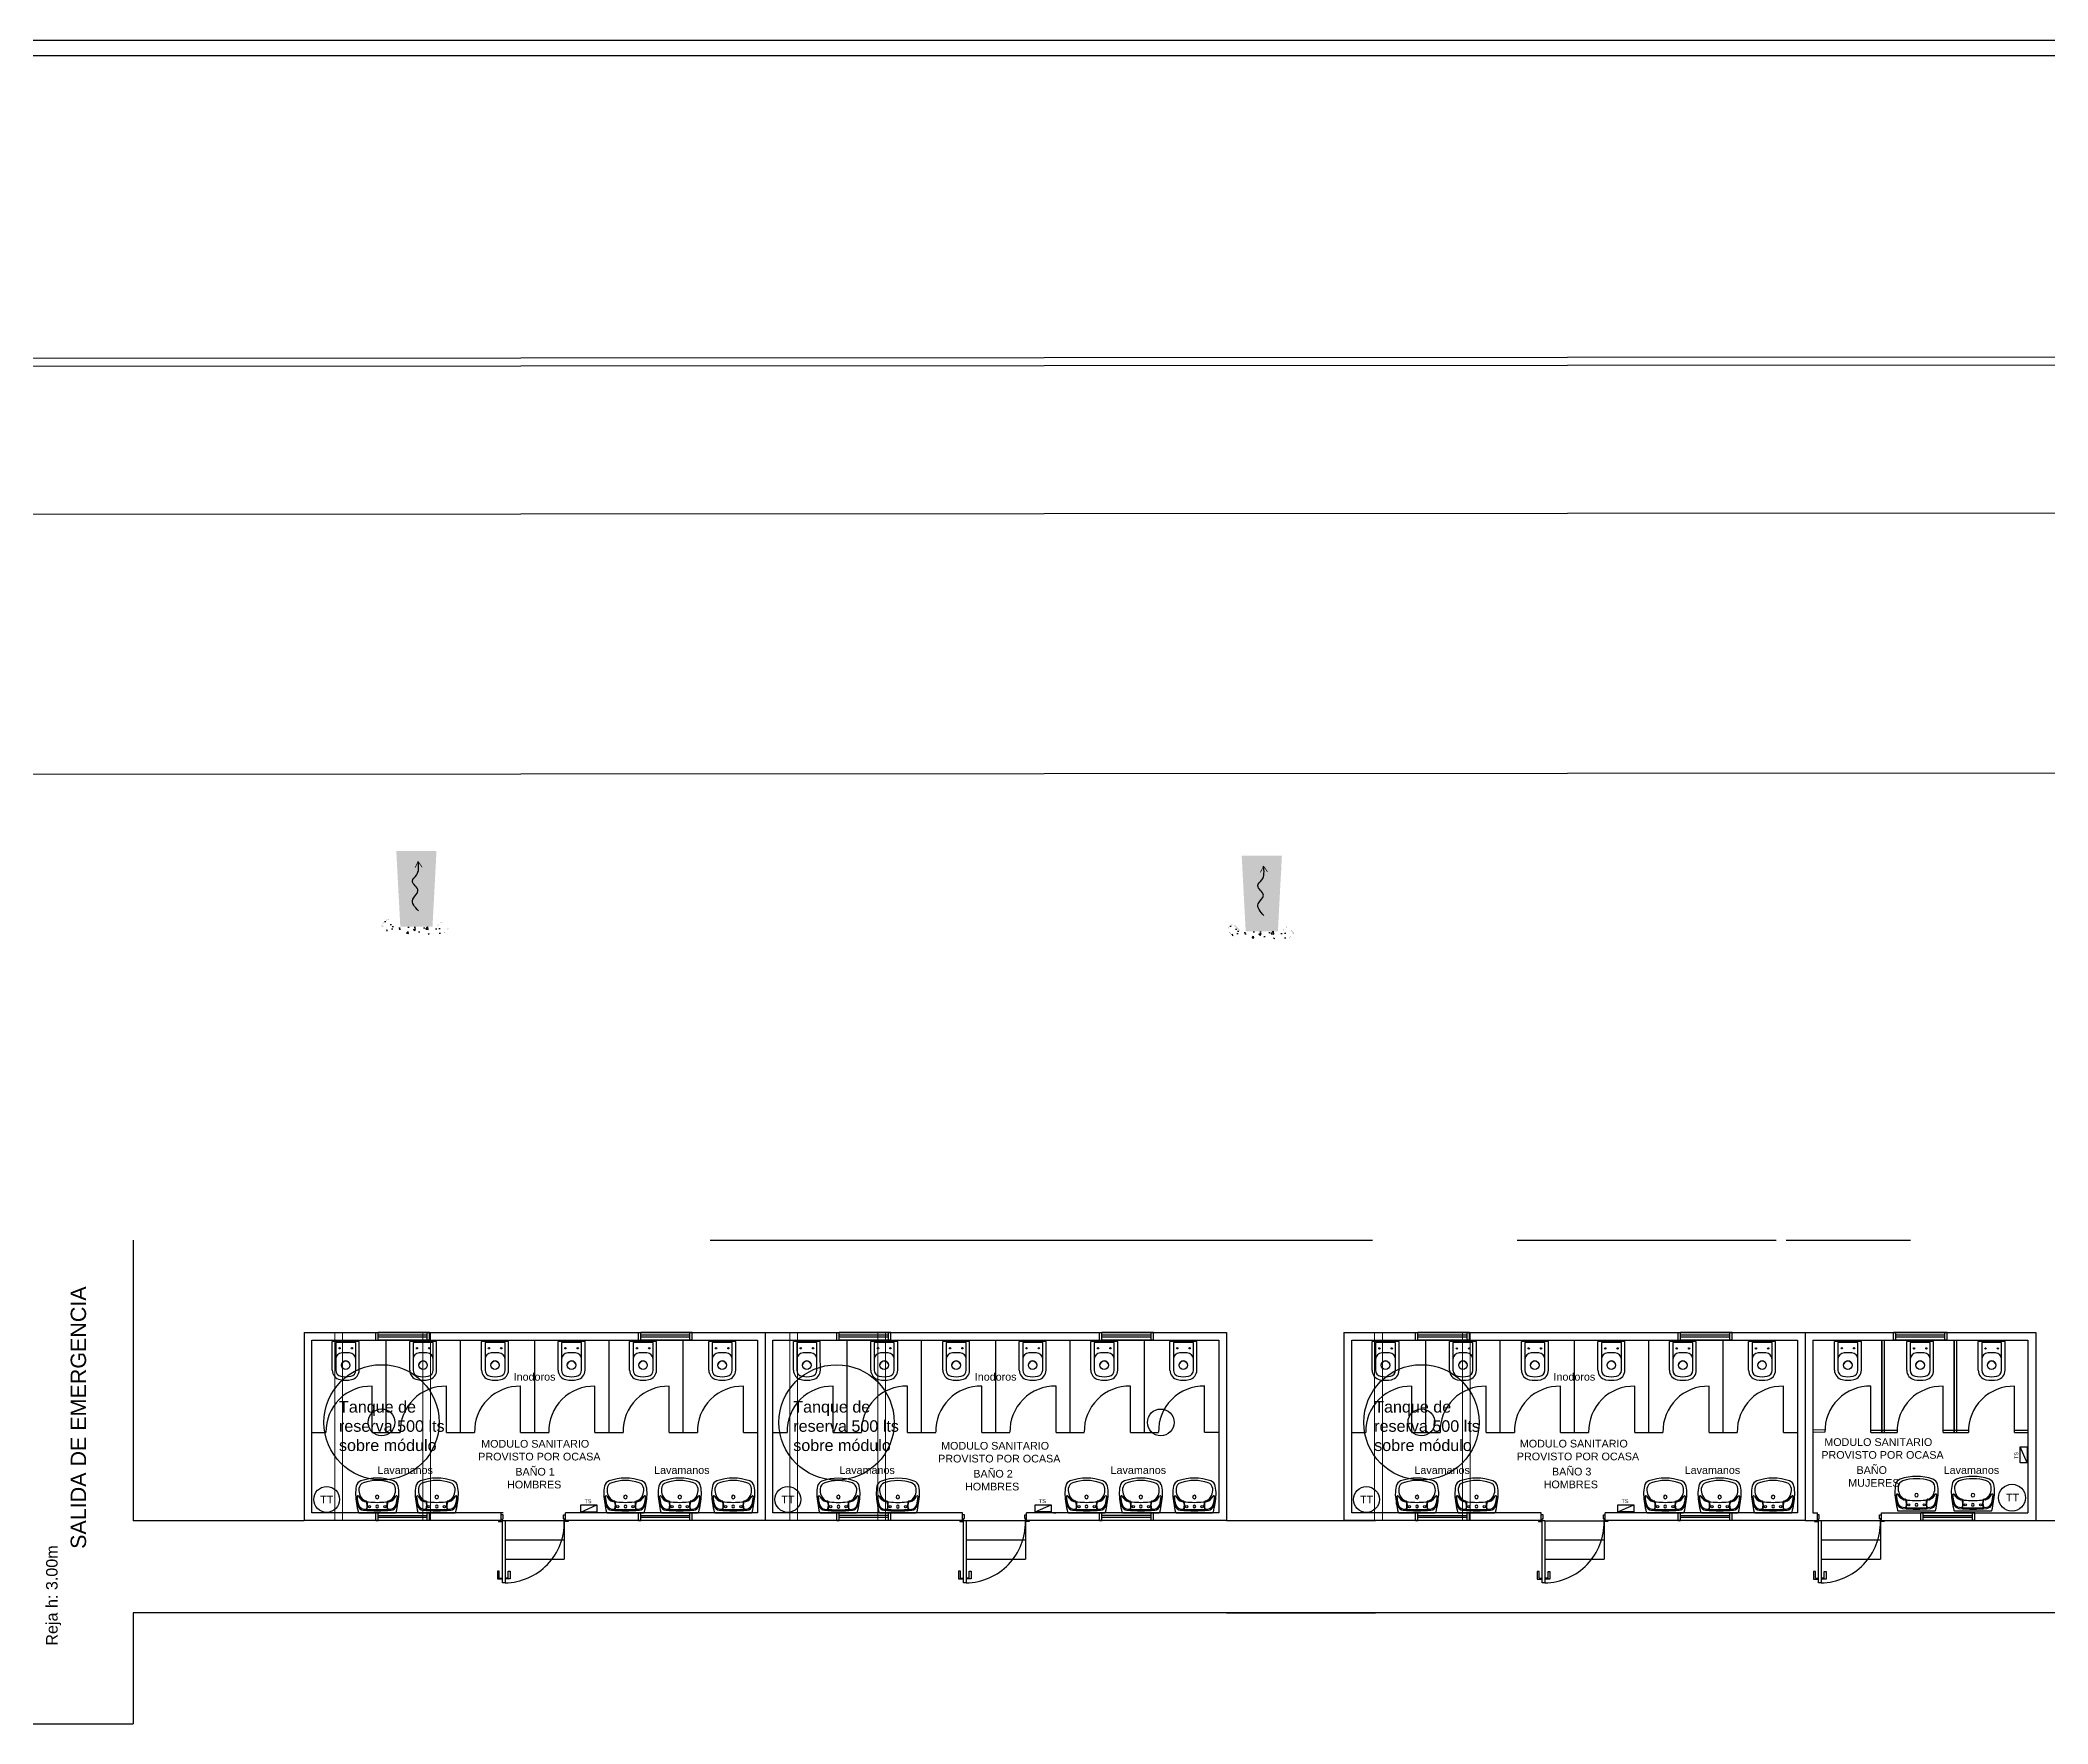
# Model space of a CAD drawing. Header units: millimetres. Extents: x 64 to 660, y 33 to 427.
# Drawn here: x 441.63 to 467.76, y 405.51 to 427.41 of the extents above; entities that cross this region are included whole.
import ezdxf

# ---------------------------------------------------------------- set-up
doc = ezdxf.new("R2010")
doc.units = ezdxf.units.MM
doc.layers.add('Contorno', color=7, linetype='Continuous')
doc.layers.add('Equipamientos OCASA', color=10, linetype='Continuous')
doc.layers.add('IE_Unifilar', color=7, linetype='Continuous', lineweight=20)
doc.styles.add('ARIAL', font='arial.ttf')

# ---------------------------------------------------------------- blocks, each defined once
blk = doc.blocks.new('A$C2e89fcee')
blk.add_lwpolyline([(1.497, 0.018, 0.00945, 0.00945, 0), (1.577, -0.023, 0.00945, 0.00945, 0), (1.503, -0.074, 0, 0, 0)], format="xyseb")
blk.add_open_spline([(0.935, -0.025), (0.986, 0.021), (1.078, 0.103), (1.201, -0.083), (1.311, 0.099), (1.419, -0.04), (1.514, -0.03), (1.577, -0.023)], degree=3, knots=[0, 0, 0, 0, 0.1680547, 0.3001606, 0.4437484, 0.5343579, 0.7147845, 0.7147845, 0.7147845, 0.7147845])
blk = doc.blocks.new('SS')
at = {"layer": 'Equipamientos OCASA', "color": 252}
for p, q in [((7150.178263, 1860.824726), (7150.178254, 1861.006726)), ((7150.178272, 1860.634736), (7150.178263, 1860.824726)), ((7150.525254, 1861.009742), (7150.181254, 1861.009726)), ((7150.223255, 1860.992728), (7150.223272, 1860.634738)), ((7150.481255, 1860.99474), (7150.225255, 1860.994728)), ((7150.403261, 1860.859736), (7150.303261, 1860.859732)), ((7150.483272, 1860.63475), (7150.483255, 1860.99274)), ((7150.528263, 1860.824742), (7150.528254, 1861.006742)), ((7150.528272, 1860.634752), (7150.528263, 1860.824742))]:
    blk.add_line(p, q, dxfattribs=at)
for centre, radius in [((7150.273258, 1860.91973), 0.0085), ((7150.433258, 1860.919738), 0.0085), ((7150.352231, 1860.700677), 0.055)]:
    blk.add_circle(centre, radius, dxfattribs=at)
for centre, radius, start, end in [((7150.181254, 1861.006726), 0.003, 90.002656, 180.002656), ((7150.225255, 1860.992728), 0.002, 90.002656, 180.002656), ((7150.303265, 1860.779732), 0.08, 90.002656, 180.002656), ((7150.403265, 1860.779736), 0.08, 0.002656, 90.002656), ((7150.481255, 1860.99274), 0.002, 0.002656, 90.002656), ((7150.525254, 1861.006742), 0.003, 0.002656, 90.002656), ((7150.303272, 1860.634742), 0.125, 180.002656, 258.558503), ((7150.303272, 1860.634742), 0.08, 180.002656, 258.558503), ((7150.35326, 1860.881734), 0.377, 258.558503, 281.446809), ((7150.35326, 1860.881734), 0.332, 258.558503, 281.446809), ((7150.373669, 1860.699726), 0.075003, 172.396875, 172.746659), ((7150.355908, 1860.698031), 0.057763, 92.621916, 168.396716), ((7150.350629, 1860.698031), 0.057763, 11.608596, 87.383396), ((7150.332868, 1860.699724), 0.075003, 7.258653, 7.608437), ((7150.403272, 1860.634746), 0.08, 281.446809, 0.002656), ((7150.403272, 1860.634746), 0.125, 281.446809, 0.002656)]:
    blk.add_arc(centre, radius, start, end, dxfattribs=at)
blk = doc.blocks.new('ddwq')
at = {"layer": 'Equipamientos OCASA', "color": 252}
blk.add_line((8196.797676, 1858.808873), (8197.272851, 1858.808873), dxfattribs=at)
blk.add_lwpolyline([(8196.821736, 1859.222202, 0.264015), (8196.763524, 1859.155075, 0.049575), (8196.752763, 1859.046811, 0.038872), (8196.787938, 1858.8166, 0.348533), (8196.797676, 1858.808873), (8197.272851, 1858.808873, 0.348533), (8197.282589, 1858.8166, 0.038872), (8197.317763, 1859.046811, 0.049575), (8197.307003, 1859.155075, 0.264015), (8197.248791, 1859.222202, 0.171738), (8196.821736, 1859.222202)], format="xyb", dxfattribs=at)
for centre in [(8196.935263, 1858.888873), (8197.135263, 1858.888873)]:
    blk.add_circle(centre, 0.014798, dxfattribs=at)
for centre, radius, start, end in [((8196.851763, 1859.137359), 0.09, 109.489637, 168.647525), ((8197.035263, 1858.618873), 0.64, 70.510363, 109.489637), ((8197.035263, 1858.678873), 0.55, 71.166079, 108.833921), ((8197.218763, 1859.137359), 0.09, 11.352475, 70.510363), ((8197.302763, 1859.046811), 0.55, 168.647524, 180), ((8198.248668, 1859.157583), 1.5, 184.235026, 193.139446), ((8197.212475, 1859.038617), 0.45, 182.549214, 198.337609), ((8196.782874, 1859.020091), 0.01, 32.584556, 182.46928), ((8197.212475, 1859.038617), 0.44, 182.46928, 196.443162), ((8196.916183, 1859.108569), 0.15, 213.638262, 259.246789), ((8196.91736, 1859.086526), 0.14, 206.063884, 250.998289), ((8196.977263, 1859.10615), 0.180861, 174.88905, 203.439443), ((8196.886763, 1859.114244), 0.09, 108.833919, 174.889051), ((8196.939774, 1859.089896), 0.14, 203.439443, 245.333981), ((8196.874766, 1858.962836), 0.009181, 250.998289, 322.205255), ((8196.890806, 1858.950396), 0.011118, 20.44958, 142.205255), ((8196.898109, 1858.953246), 0.002721, 111.238821, 200.496105), ((8196.760676, 1858.901873), 0.144, 343.830698, 20.496098), ((8196.939774, 1859.089896), 0.14, 253.795654, 262.782053), ((8196.760676, 1858.901873), 0.15, 344.34323, 20.449584), ((8197.035263, 1859.843873), 0.9, 262.782053, 277.217947), ((8197.035263, 1859.013873), 0.023, 90, 270), ((8197.035263, 1859.013873), 0.023, 270, 90), ((8197.130753, 1859.089896), 0.14, 277.217947, 286.204346), ((8197.309851, 1858.901873), 0.15, 159.550416, 195.65677), ((8197.309851, 1858.901873), 0.144, 159.503902, 196.169302), ((8197.179721, 1858.950396), 0.011118, 37.794745, 159.55042), ((8197.172418, 1858.953246), 0.002721, 339.503895, 68.761179), ((8197.154344, 1859.108569), 0.15, 280.753211, 326.361738), ((8197.195761, 1858.962836), 0.009181, 217.794745, 289.001711), ((8197.130753, 1859.089896), 0.14, 294.666019, 336.560557), ((8197.153167, 1859.086526), 0.14, 289.001711, 333.936116), ((8197.183763, 1859.114244), 0.09, 5.110949, 71.166081), ((8197.093263, 1859.10615), 0.180861, 336.560557, 5.11095), ((8197.287653, 1859.020091), 0.01, 357.53072, 147.415444), ((8196.858052, 1859.038617), 0.44, 343.556838, 357.53072), ((8195.821859, 1859.157583), 1.5, 346.860554, 355.764974), ((8196.858052, 1859.038617), 0.45, 341.662391, 357.450786), ((8196.767763, 1859.046811), 0.55, 0, 11.352476), ((8196.861263, 1858.92221), 0.08, 198.33761, 264.513893), ((8196.797676, 1858.818873), 0.01, 193.139446, 270), ((8196.867198, 1858.936714), 0.08, 196.443162, 264.657397), ((8197.035263, 1860.733873), 1.9, 264.513893, 275.486107), ((8197.035263, 1860.733873), 1.885, 264.657397, 275.342603), ((8196.889376, 1858.864557), 0.01, 265.53749, 343.830698), ((8196.895482, 1858.864091), 0.01, 265.72462, 344.34323), ((8197.035263, 1858.888873), 0.0175, 90, 270), ((8197.035263, 1858.888873), 0.0175, 270, 90), ((8197.175045, 1858.864091), 0.01, 195.65677, 274.27538), ((8197.181151, 1858.864557), 0.01, 196.169302, 274.46251), ((8197.203329, 1858.936714), 0.08, 275.342603, 343.556838), ((8197.209263, 1858.92221), 0.08, 275.486107, 341.66239), ((8197.272851, 1858.818873), 0.01, 270, 346.860554)]:
    blk.add_arc(centre, radius, start, end, dxfattribs=at)

msp = doc.modelspace()

# ---------------------------------------------------------------- hatches: boundary and pattern name
h = msp.add_hatch(color=253)
h.dxf.hatch_style = 1
h.paths.add_polyline_path([(446.266, 416.863), (446.318, 415.88), (446.737, 415.88), (446.789, 416.863)])
h = msp.add_hatch(color=253)
h.dxf.hatch_style = 1
h.paths.add_polyline_path([(457.266, 416.803), (457.318, 415.82), (457.737, 415.82), (457.789, 416.803)])
h = msp.add_hatch()
h.set_pattern_fill('AR-CONC', color=253, scale=0.0015, angle=90)
h.set_pattern_definition([(50, (446.44387, 414.09794), (0.273277, -0.023909), [0.028575, -0.314325]), (355, (446.44387, 414.09794), (-0.052865, 0.286585), [0.02286, -0.25146]), (100.451, (446.46665, 414.09594), (0.220412, 0.262677), [0.024285, -0.267135]), (46.184, (446.44387, 414.17414), (0.40662, -0.063063), [0.04286, -0.47149]), (96.636, (446.47776, 414.16888), (0.35611, 0.37114), [0.03643, -0.4007]), (351.184, (446.44387, 414.17414), (0.35611, 0.37114), [0.03429, -0.37719]), (21, (446.48197, 414.15509), (0.227422, -0.153398), [0.028575, -0.314325]), (326, (446.48197, 414.15509), (0.092703, 0.27628), [0.02286, -0.25146]), (71.451, (446.50092, 414.1423), (0.320125, 0.122884), [0.024285, -0.267135]), (37.5, (446.44387, 414.097935), (0.004633, 0.1268326), [0, -0.248412, 0, -0.25527, 0, -0.2524125]), (7.5, (446.44387, 414.09794), (0.1002295, 0.150271), [0, -0.145542, 0, -0.242697, 0, -0.0962025]), (327.5, (446.35891, 414.09794), (0.203386, -0.008593), [0, -0.09525, 0, -0.29718, 0, -0.394335]), (317.5, (446.32081, 414.09794), (0.222194, 0.03814), [0, -0.123825, 0, -0.197358, 0, -0.280035])])
h.paths.add_polyline_path([(446.872, 415.78), (446.942, 415.857), (446.857, 415.94), (446.79, 415.88), (446.25, 415.88), (446.154, 415.978), (446.07, 415.902), (446.189, 415.78)])
h = msp.add_hatch()
h.set_pattern_fill('AR-CONC', color=253, scale=0.0015, angle=90)
h.set_pattern_definition([(50, (457.44387, 414.03794), (0.273277, -0.023909), [0.028575, -0.314325]), (355, (457.44387, 414.03794), (-0.052865, 0.286585), [0.02286, -0.25146]), (100.451, (457.46665, 414.03594), (0.220412, 0.262677), [0.024285, -0.267135]), (46.184, (457.44387, 414.11414), (0.40662, -0.063063), [0.04286, -0.47149]), (96.636, (457.47776, 414.10888), (0.35611, 0.37114), [0.03643, -0.4007]), (351.184, (457.44387, 414.11414), (0.35611, 0.37114), [0.03429, -0.37719]), (21, (457.48197, 414.09509), (0.227422, -0.153398), [0.028575, -0.314325]), (326, (457.48197, 414.09509), (0.092703, 0.27628), [0.02286, -0.25146]), (71.451, (457.50092, 414.0823), (0.320125, 0.122884), [0.024285, -0.267135]), (37.5, (457.44387, 414.037935), (0.004633, 0.1268326), [0, -0.248412, 0, -0.25527, 0, -0.2524125]), (7.5, (457.44387, 414.03794), (0.1002295, 0.150271), [0, -0.145542, 0, -0.242697, 0, -0.0962025]), (327.5, (457.35891, 414.03794), (0.203386, -0.008593), [0, -0.09525, 0, -0.29718, 0, -0.394335]), (317.5, (457.32081, 414.03794), (0.222194, 0.03814), [0, -0.123825, 0, -0.197358, 0, -0.280035])])
h.paths.add_polyline_path([(457.872, 415.72), (457.942, 415.797), (457.857, 415.88), (457.79, 415.82), (457.25, 415.82), (457.154, 415.918), (457.07, 415.842), (457.189, 415.72)])

# ---------------------------------------------------------------- linework, layer by layer
at = {"linetype": 'Continuous'}
for p, q in [((450.349, 411.801), (458.969, 411.801)), ((460.849, 411.801), (464.219, 411.801)), ((464.349, 411.801), (465.969, 411.801))]:
    msp.add_line(p, q, dxfattribs=at)
for points, const_width in [([(446.266, 416.863), (446.318, 415.88), (446.737, 415.88), (446.789, 416.863)], 0.00001), ([(457.266, 416.803), (457.318, 415.82), (457.737, 415.82), (457.789, 416.803)], 0.00001), ([(446.872, 415.78), (446.942, 415.857), (446.857, 415.94), (446.79, 415.88), (446.25, 415.88), (446.154, 415.978), (446.07, 415.902), (446.189, 415.78)], 0.001), ([(457.872, 415.72), (457.942, 415.797), (457.857, 415.88), (457.79, 415.82), (457.25, 415.82), (457.154, 415.918), (457.07, 415.842), (457.189, 415.72)], 0.001)]:
    msp.add_lwpolyline(points, close=True, dxfattribs=dict(const_width=const_width))
at = {"layer": 'Contorno', "color": 252, "linetype": 'ByBlock'}
for p, q in [((70.173, 427.413, 0), (575.342, 427.413, 0)), ((70.189, 427.213, 0), (575.342, 427.213, 0)), ((522.185, 423.324), (398.645, 423.244)), ((398.645, 423.144), (522.186, 423.224)), ((521.184, 421.293), (397.647, 421.213)), ((521.185, 417.913), (397.65, 417.832))]:
    msp.add_line(p, q, dxfattribs=at)
at = {"layer": 'Equipamientos OCASA', "color": 252}
for p, q in [((442.843, 411.801, 0.001), (442.843, 408.15, 0.002)), ((446.134, 409.3, 0.001), (446.134, 410.5, 0.001)), ((447.1, 409.3, 0.001), (447.1, 410.5, 0.001)), ((448.067, 409.3, 0.001), (448.067, 410.5, 0.001)), ((449.034, 409.3, 0.001), (449.034, 410.5, 0.001)), ((450, 409.3, 0.001), (450, 410.5, 0.001)), ((452.134, 409.3, 0.001), (452.134, 410.5, 0.001)), ((453.1, 409.3, 0.001), (453.1, 410.5, 0.001)), ((454.067, 409.3, 0.001), (454.067, 410.5, 0.001)), ((455.034, 409.3, 0.001), (455.034, 410.5, 0.001)), ((456, 409.3, 0.001), (456, 410.5, 0.001)), ((459.663, 409.3, 0.001), (459.663, 410.5, 0.001)), ((460.63, 409.3, 0.001), (460.63, 410.5, 0.001)), ((461.597, 409.3, 0.001), (461.597, 410.5, 0.001)), ((462.563, 409.3, 0.001), (462.563, 410.5, 0.001)), ((463.53, 409.3, 0.001), (463.53, 410.5, 0.001)), ((465.597, 409.3, 0.001), (465.597, 410.5, 0.001)), ((465.597, 410.5, 0.001), (465.597, 409.3, 0.001)), ((465.597, 409.3, 0.001), (465.597, 410.5, 0.001)), ((465.597, 410.5, 0.001), (465.597, 409.3, 0.001)), ((465.627, 410.5, 0.001), (465.627, 409.3, 0.001)), ((465.627, 410.5, 0.001), (465.627, 409.3, 0.001)), ((466.536, 409.3, 0.001), (466.536, 410.5, 0.001)), ((466.536, 410.5, 0.001), (466.536, 409.3, 0.001)), ((466.566, 410.5, 0.001), (466.566, 409.3, 0.001)), ((445.951, 409.3, 0.001), (445.951, 409.9, 0.001)), ((446.917, 409.3, 0.001), (446.917, 409.9, 0.001)), ((447.884, 409.3, 0.001), (447.884, 409.9, 0.001)), ((448.851, 409.3, 0.001), (448.851, 409.9, 0.001)), ((449.817, 409.3, 0.001), (449.817, 409.9, 0.001)), ((450.784, 409.3, 0.001), (450.784, 409.9, 0.001)), ((451.951, 409.3, 0.001), (451.951, 409.9, 0.001)), ((452.917, 409.3, 0.001), (452.917, 409.9, 0.001)), ((453.884, 409.3, 0.001), (453.884, 409.9, 0.001)), ((454.851, 409.3, 0.001), (454.851, 409.9, 0.001)), ((455.817, 409.3, 0.001), (455.817, 409.9, 0.001)), ((456.784, 409.301, 0.001), (456.784, 409.901, 0.001)), ((459.48, 409.3, 0.001), (459.48, 409.9, 0.001)), ((460.447, 409.3, 0.001), (460.447, 409.9, 0.001)), ((461.414, 409.3, 0.001), (461.414, 409.9, 0.001)), ((462.38, 409.3, 0.001), (462.38, 409.9, 0.001)), ((463.347, 409.3, 0.001), (463.347, 409.9, 0.001)), ((464.314, 409.3, 0.001), (464.314, 409.9, 0.001)), ((465.454, 409.3, 0.001), (465.454, 409.9, 0.001)), ((466.393, 409.3, 0.001), (466.393, 409.9, 0.001)), ((467.323, 409.3, 0.001), (467.323, 409.9, 0.001)), ((445.167, 409.3, 0.001), (445.351, 409.3, 0.001)), ((445.951, 409.3, 0.001), (446.317, 409.3, 0.001)), ((446.917, 409.3, 0.001), (447.284, 409.3, 0.001)), ((447.884, 409.3, 0.001), (448.251, 409.3, 0.001)), ((448.851, 409.3, 0.001), (449.217, 409.3, 0.001)), ((449.817, 409.3, 0.001), (450.184, 409.3, 0.001)), ((450.784, 409.3, 0.001), (450.967, 409.3, 0.001)), ((451.167, 409.3, 0.001), (451.351, 409.3, 0.001)), ((451.951, 409.3, 0.001), (452.317, 409.3, 0.001)), ((452.917, 409.3, 0.001), (453.284, 409.3, 0.001)), ((453.884, 409.3, 0.001), (454.251, 409.3, 0.001)), ((454.851, 409.3, 0.001), (455.217, 409.3, 0.001)), ((455.817, 409.3, 0.001), (456.184, 409.3, 0.001)), ((456.784, 409.301, 0.001), (456.967, 409.301, 0.001)), ((458.697, 409.299, 0.001), (458.88, 409.299, 0.001)), ((459.48, 409.3, 0.001), (459.847, 409.3, 0.001)), ((460.447, 409.3, 0.001), (460.814, 409.3, 0.001)), ((461.414, 409.3, 0.001), (461.78, 409.3, 0.001)), ((462.38, 409.3, 0.001), (462.747, 409.3, 0.001)), ((463.347, 409.3, 0.001), (463.714, 409.3, 0.001)), ((464.314, 409.3, 0.001), (464.497, 409.3, 0.001)), ((464.853, 409.333, 0.001), (464.696, 409.33, 0.001)), ((464.854, 409.303, 0.001), (464.697, 409.3, 0.001)), ((465.454, 409.33, 0.001), (465.793, 409.33, 0.001)), ((465.454, 409.3, 0.001), (465.793, 409.3, 0.001)), ((466.393, 409.33, 0.001), (466.723, 409.33, 0.001)), ((466.393, 409.3, 0.001), (466.723, 409.3, 0.001)), ((467.323, 409.33, 0.001), (467.497, 409.33, 0.001)), ((467.323, 409.3, 0.001), (467.497, 409.3, 0.001)), ((467.486, 408.905, 0.001), (467.393, 409.113, 0.001)), ((448.666, 408.263, 0.001), (448.874, 408.356, 0.001)), ((454.58, 408.264, 0.001), (454.788, 408.358, 0.001)), ((462.16, 408.264, 0.001), (462.368, 408.357, 0.001)), ((445.067, 408.15, 0.001), (442.843, 408.15, 0.002)), ((447.682, 408.151, 0.001), (448.452, 408.151, 0.001)), ((448.452, 408.158, 0.001), (448.452, 407.65, 0.001)), ((453.682, 408.151, 0.001), (454.452, 408.151, 0.001)), ((454.452, 408.159, 0.001), (454.452, 407.651, 0.001)), ((454.817, 408.251, 0.001), (454.847, 408.251, 0.001)), ((457.067, 408.151, 0.001), (459.005, 408.151, 0.001)), ((461.212, 408.15, 0.001), (461.982, 408.15, 0.001)), ((461.982, 408.158, 0.001), (461.982, 407.651, 0.001)), ((464.806, 408.151, 0.001), (465.576, 408.151, 0.001)), ((465.576, 408.159, 0.001), (465.576, 407.651, 0.001)), ((467.597, 408.151, 0.001), (473.37, 408.151, 0.001)), ((447.682, 407.9, 0.001), (448.452, 407.9, 0.001)), ((453.682, 407.901, 0.001), (454.452, 407.901, 0.001)), ((461.212, 407.901, 0.001), (461.982, 407.901, 0.001)), ((464.806, 407.901, 0.001), (465.576, 407.901, 0.001)), ((447.682, 407.65, 0.001), (448.452, 407.65, 0.001)), ((453.682, 407.651, 0.001), (454.452, 407.651, 0.001)), ((461.212, 407.651, 0.001), (461.982, 407.651, 0.001)), ((464.806, 407.651, 0.001), (465.576, 407.651, 0.001)), ((474.744, 406.95, 0.002), (442.843, 406.95, 0.002)), ((442.843, 406.95, 0.002), (442.843, 405.507, -0.001)), ((445.067, 406.95, 0.001), (442.843, 406.95, 0.002)), ((457.067, 406.951, 0.001), (459.005, 406.951, 0.001)), ((427.759, 405.507, 0.001), (442.843, 405.507, 0.001))]:
    msp.add_line(p, q, dxfattribs=at)
at = {"layer": 'Equipamientos OCASA'}
for p, q in [((445.067, 410.6, 0.001), (451.067, 410.6, 0.001)), ((445.067, 410.6, 0.001), (445.067, 408.151, 0.001)), ((445.167, 408.251, 0.001), (445.167, 410.5, 0.001)), ((445.167, 410.5, 0.001), (450.967, 410.5, 0.001)), ((445.999, 410.5, 0.001), (445.999, 410.6, 0.001)), ((445.999, 410.6, 0.001), (446.029, 410.6, 0.001)), ((445.999, 410.5, 0.001), (446.029, 410.5, 0.001)), ((446.029, 410.5, 0.001), (446.029, 410.6, 0.001)), ((446.669, 410.6, 0.001), (446.029, 410.6, 0.001)), ((446.669, 410.564, 0.001), (446.029, 410.564, 0.001)), ((446.669, 410.539, 0.001), (446.029, 410.539, 0.001)), ((446.669, 410.5, 0.001), (446.029, 410.5, 0.001)), ((446.669, 410.5, 0.001), (446.669, 410.6, 0.001)), ((446.699, 410.6, 0.001), (446.669, 410.6, 0.001)), ((446.699, 410.5, 0.001), (446.669, 410.5, 0.001)), ((446.699, 410.5, 0.001), (446.699, 410.6, 0.001)), ((449.417, 410.5, 0.001), (449.417, 410.6, 0.001)), ((449.417, 410.6, 0.001), (449.447, 410.6, 0.001)), ((449.417, 410.5, 0.001), (449.447, 410.5, 0.001)), ((449.447, 410.5, 0.001), (449.447, 410.6, 0.001)), ((450.087, 410.6, 0.001), (449.447, 410.6, 0.001)), ((450.087, 410.564, 0.001), (449.447, 410.564, 0.001)), ((450.087, 410.539, 0.001), (449.447, 410.539, 0.001)), ((450.087, 410.5, 0.001), (449.447, 410.5, 0.001)), ((450.087, 410.5, 0.001), (450.087, 410.6, 0.001)), ((450.117, 410.6, 0.001), (450.087, 410.6, 0.001)), ((450.117, 410.5, 0.001), (450.087, 410.5, 0.001)), ((450.117, 410.5, 0.001), (450.117, 410.6, 0.001)), ((450.967, 410.5, 0.001), (450.967, 408.251, 0.001)), ((451.067, 410.6, 0.001), (457.067, 410.601, 0.001)), ((451.067, 410.6, 0.001), (451.067, 408.151, 0.001)), ((451.067, 410.6, 0.001), (451.067, 408.151, 0.001)), ((451.167, 410.5, 0.001), (456.967, 410.501, 0.001)), ((451.167, 408.251, 0.001), (451.167, 410.5, 0.001)), ((451.999, 410.5, 0.001), (451.999, 410.6, 0.001)), ((451.999, 410.6, 0.001), (452.029, 410.6, 0.001)), ((451.999, 410.5, 0.001), (452.029, 410.5, 0.001)), ((452.029, 410.5, 0.001), (452.029, 410.6, 0.001)), ((452.669, 410.6, 0.001), (452.029, 410.6, 0.001)), ((452.669, 410.565, 0.001), (452.029, 410.565, 0.001)), ((452.669, 410.54, 0.001), (452.029, 410.54, 0.001)), ((452.669, 410.5, 0.001), (452.029, 410.5, 0.001)), ((452.669, 410.5, 0.001), (452.669, 410.6, 0.001)), ((452.699, 410.6, 0.001), (452.669, 410.6, 0.001)), ((452.699, 410.5, 0.001), (452.669, 410.5, 0.001)), ((452.699, 410.5, 0.001), (452.699, 410.6, 0.001)), ((455.417, 410.5, 0.001), (455.417, 410.6, 0.001)), ((455.417, 410.6, 0.001), (455.447, 410.6, 0.001)), ((455.417, 410.5, 0.001), (455.447, 410.5, 0.001)), ((455.447, 410.5, 0.001), (455.447, 410.6, 0.001)), ((456.087, 410.6, 0.001), (455.447, 410.6, 0.001)), ((456.087, 410.565, 0.001), (455.447, 410.565, 0.001)), ((456.087, 410.54, 0.001), (455.447, 410.54, 0.001)), ((456.087, 410.5, 0.001), (455.447, 410.5, 0.001)), ((456.087, 410.5, 0.001), (456.087, 410.6, 0.001)), ((456.117, 410.6, 0.001), (456.087, 410.6, 0.001)), ((456.117, 410.5, 0.001), (456.087, 410.5, 0.001)), ((456.117, 410.5, 0.001), (456.117, 410.6, 0.001)), ((456.967, 410.501, 0.001), (456.967, 408.252, 0.001)), ((457.067, 410.601, 0.001), (457.067, 408.151, 0.001)), ((458.597, 410.599, 0.001), (464.597, 410.6, 0.001)), ((458.597, 410.599, 0.001), (458.597, 408.151, 0.001)), ((458.697, 410.499, 0.001), (464.497, 410.5, 0.001)), ((458.697, 408.251, 0.001), (458.697, 410.499, 0.001)), ((459.529, 410.5, 0.001), (459.529, 410.6, 0.001)), ((459.529, 410.6, 0.001), (459.559, 410.6, 0.001)), ((459.529, 410.5, 0.001), (459.559, 410.5, 0.001)), ((459.559, 410.5, 0.001), (459.559, 410.6, 0.001)), ((460.199, 410.6, 0.001), (459.559, 410.6, 0.001)), ((460.199, 410.564, 0.001), (459.559, 410.564, 0.001)), ((460.199, 410.539, 0.001), (459.559, 410.539, 0.001)), ((460.199, 410.5, 0.001), (459.559, 410.5, 0.001)), ((460.199, 410.5, 0.001), (460.199, 410.6, 0.001)), ((460.229, 410.6, 0.001), (460.199, 410.6, 0.001)), ((460.229, 410.5, 0.001), (460.199, 410.5, 0.001)), ((460.229, 410.5, 0.001), (460.229, 410.6, 0.001)), ((462.947, 410.5, 0.001), (462.947, 410.6, 0.001)), ((462.947, 410.6, 0.001), (462.977, 410.6, 0.001)), ((462.947, 410.5, 0.001), (462.977, 410.5, 0.001)), ((462.977, 410.5, 0.001), (462.977, 410.6, 0.001)), ((463.617, 410.6, 0.001), (462.977, 410.6, 0.001)), ((463.617, 410.564, 0.001), (462.977, 410.564, 0.001)), ((463.617, 410.539, 0.001), (462.977, 410.539, 0.001)), ((463.617, 410.5, 0.001), (462.977, 410.5, 0.001)), ((463.617, 410.5, 0.001), (463.617, 410.6, 0.001)), ((463.647, 410.6, 0.001), (463.617, 410.6, 0.001)), ((463.647, 410.5, 0.001), (463.617, 410.5, 0.001)), ((463.647, 410.5, 0.001), (463.647, 410.6, 0.001)), ((464.497, 410.5, 0.001), (464.497, 408.251, 0.001)), ((464.597, 410.6, 0.001), (467.597, 410.6, 0.001)), ((464.597, 410.6, 0.001), (464.597, 408.151, 0.001)), ((464.697, 410.5, 0.001), (467.497, 410.5, 0.001)), ((464.697, 410.5, 0.001), (464.697, 408.251, 0.001)), ((465.747, 410.5, 0.001), (465.747, 410.6, 0.001)), ((465.777, 410.6, 0.001), (465.747, 410.6, 0.001)), ((465.777, 410.5, 0.001), (465.747, 410.5, 0.001)), ((466.417, 410.6, 0.001), (465.777, 410.6, 0.001)), ((465.777, 410.5, 0.001), (465.777, 410.6, 0.001)), ((466.417, 410.564, 0.001), (465.777, 410.564, 0.001)), ((466.417, 410.539, 0.001), (465.777, 410.539, 0.001)), ((466.417, 410.5, 0.001), (465.777, 410.5, 0.001)), ((466.417, 410.5, 0.001), (466.417, 410.6, 0.001)), ((466.447, 410.6, 0.001), (466.417, 410.6, 0.001)), ((466.447, 410.5, 0.001), (466.417, 410.5, 0.001)), ((466.447, 410.5, 0.001), (466.447, 410.6, 0.001)), ((467.497, 410.5, 0.001), (467.497, 408.251, 0.001)), ((467.597, 410.6, 0.001), (467.597, 408.151, 0.001)), ((445.067, 408.251, 0.001), (445.067, 408.251, 0.001)), ((447.632, 408.151, 0.001), (445.067, 408.151, 0.001)), ((447.657, 408.251, 0.001), (445.167, 408.251, 0.001)), ((445.999, 408.151, 0.001), (445.999, 408.251, 0.001)), ((445.999, 408.251, 0.001), (446.029, 408.251, 0.001)), ((445.999, 408.151, 0.001), (446.029, 408.151, 0.001)), ((446.029, 408.151, 0.001), (446.029, 408.251, 0.001)), ((446.669, 408.251, 0.001), (446.029, 408.251, 0.001)), ((446.669, 408.215, 0.001), (446.029, 408.215, 0.001)), ((446.669, 408.19, 0.001), (446.029, 408.19, 0.001)), ((446.669, 408.151, 0.001), (446.029, 408.151, 0.001)), ((446.669, 408.151, 0.001), (446.669, 408.251, 0.001)), ((446.699, 408.251, 0.001), (446.669, 408.251, 0.001)), ((446.699, 408.151, 0.001), (446.669, 408.151, 0.001)), ((446.699, 408.151, 0.001), (446.699, 408.251, 0.001)), ((447.632, 408.151, 0.001), (447.632, 408.251, 0.001)), ((447.647, 408.151, 0.001), (447.682, 408.151, 0.001)), ((447.647, 407.341, 0.001), (447.647, 408.151, 0.001)), ((447.682, 408.151, 0.001), (447.682, 407.341, 0.001)), ((450.967, 408.251, 0.001), (448.467, 408.251, 0.001)), ((448.467, 408.151, 0.001), (448.467, 408.251, 0.001)), ((451.067, 408.151, 0.001), (448.467, 408.151, 0.001)), ((449.417, 408.151, 0.001), (449.417, 408.251, 0.001)), ((449.417, 408.251, 0.001), (449.447, 408.251, 0.001)), ((449.417, 408.151, 0.001), (449.447, 408.151, 0.001)), ((449.447, 408.151, 0.001), (449.447, 408.251, 0.001)), ((450.087, 408.251, 0.001), (449.447, 408.251, 0.001)), ((450.087, 408.215, 0.001), (449.447, 408.215, 0.001)), ((450.087, 408.191, 0.001), (449.447, 408.19, 0.001)), ((450.087, 408.151, 0.001), (449.447, 408.151, 0.001)), ((450.087, 408.151, 0.001), (450.087, 408.251, 0.001)), ((450.117, 408.251, 0.001), (450.087, 408.251, 0.001)), ((450.117, 408.151, 0.001), (450.087, 408.151, 0.001)), ((450.117, 408.151, 0.001), (450.117, 408.251, 0.001)), ((451.067, 408.251, 0.001), (451.067, 408.251, 0.001)), ((453.632, 408.151, 0.001), (451.067, 408.151, 0.001)), ((453.632, 408.251, 0.001), (451.167, 408.251, 0.001)), ((452, 408.151, 0.001), (452, 408.251, 0.001)), ((452, 408.251, 0.001), (452.03, 408.251, 0.001)), ((452, 408.151, 0.001), (452.03, 408.151, 0.001)), ((452.03, 408.151, 0.001), (452.03, 408.251, 0.001)), ((452.67, 408.251, 0.001), (452.03, 408.251, 0.001)), ((452.67, 408.216, 0.001), (452.03, 408.216, 0.001)), ((452.67, 408.191, 0.001), (452.03, 408.191, 0.001)), ((452.67, 408.151, 0.001), (452.03, 408.151, 0.001)), ((452.67, 408.151, 0.001), (452.67, 408.251, 0.001)), ((452.7, 408.251, 0.001), (452.67, 408.251, 0.001)), ((452.7, 408.151, 0.001), (452.67, 408.151, 0.001)), ((452.7, 408.151, 0.001), (452.7, 408.251, 0.001)), ((453.632, 408.151, 0.001), (453.632, 408.251, 0.001)), ((453.647, 408.151, 0.001), (453.682, 408.151, 0.001)), ((453.647, 407.341, 0.001), (453.647, 408.151, 0.001)), ((453.682, 408.151, 0.001), (453.682, 407.341, 0.001)), ((456.967, 408.252, 0.001), (454.467, 408.251, 0.001)), ((454.467, 408.151, 0.001), (454.467, 408.251, 0.001)), ((457.067, 408.152, 0.001), (454.467, 408.151, 0.001)), ((455.417, 408.151, 0.001), (455.417, 408.251, 0.001)), ((455.417, 408.251, 0.001), (455.447, 408.251, 0.001)), ((455.417, 408.151, 0.001), (455.447, 408.151, 0.001)), ((456.087, 408.252, 0.001), (455.447, 408.251, 0.001)), ((455.447, 408.151, 0.001), (455.447, 408.251, 0.001)), ((456.087, 408.216, 0.001), (455.447, 408.216, 0.001)), ((456.087, 408.191, 0.001), (455.447, 408.191, 0.001)), ((456.087, 408.152, 0.001), (455.447, 408.151, 0.001)), ((456.087, 408.152, 0.001), (456.087, 408.252, 0.001)), ((456.117, 408.252, 0.001), (456.087, 408.252, 0.001)), ((456.117, 408.152, 0.001), (456.087, 408.152, 0.001)), ((456.117, 408.152, 0.001), (456.117, 408.252, 0.001)), ((458.597, 408.251, 0.001), (458.597, 408.251, 0.001)), ((461.162, 408.151, 0.001), (458.597, 408.151, 0.001)), ((461.162, 408.251, 0.001), (458.697, 408.251, 0.001)), ((459.529, 408.151, 0.001), (459.529, 408.251, 0.001)), ((459.529, 408.251, 0.001), (459.559, 408.251, 0.001)), ((459.529, 408.151, 0.001), (459.559, 408.151, 0.001)), ((459.559, 408.151, 0.001), (459.559, 408.251, 0.001)), ((460.199, 408.251, 0.001), (459.559, 408.251, 0.001)), ((460.199, 408.215, 0.001), (459.559, 408.215, 0.001)), ((460.199, 408.19, 0.001), (459.559, 408.19, 0.001)), ((460.199, 408.151, 0.001), (459.559, 408.151, 0.001)), ((460.199, 408.151, 0.001), (460.199, 408.251, 0.001)), ((460.229, 408.251, 0.001), (460.199, 408.251, 0.001)), ((460.229, 408.151, 0.001), (460.199, 408.151, 0.001)), ((460.229, 408.151, 0.001), (460.229, 408.251, 0.001)), ((461.162, 408.151, 0.001), (461.162, 408.251, 0.001)), ((461.177, 408.151, 0.001), (461.212, 408.151, 0.001)), ((461.177, 407.341, 0.001), (461.177, 408.151, 0.001)), ((461.212, 408.151, 0.001), (461.212, 407.341, 0.001)), ((464.497, 408.251, 0.001), (461.997, 408.251, 0.001)), ((461.997, 408.151, 0.001), (461.997, 408.251, 0.001)), ((464.597, 408.151, 0.001), (461.997, 408.151, 0.001)), ((462.947, 408.151, 0.001), (462.947, 408.251, 0.001)), ((462.947, 408.251, 0.001), (462.977, 408.251, 0.001)), ((462.947, 408.151, 0.001), (462.977, 408.151, 0.001)), ((462.977, 408.151, 0.001), (462.977, 408.251, 0.001)), ((463.617, 408.251, 0.001), (462.977, 408.251, 0.001)), ((463.617, 408.215, 0.001), (462.977, 408.215, 0.001)), ((463.617, 408.19, 0.001), (462.977, 408.19, 0.001)), ((463.617, 408.151, 0.001), (462.977, 408.151, 0.001)), ((463.617, 408.151, 0.001), (463.617, 408.251, 0.001)), ((463.647, 408.251, 0.001), (463.617, 408.251, 0.001)), ((463.647, 408.151, 0.001), (463.617, 408.151, 0.001)), ((463.647, 408.151, 0.001), (463.647, 408.251, 0.001)), ((464.597, 408.151, 0.001), (464.756, 408.151, 0.001)), ((464.697, 408.251, 0.001), (464.756, 408.251, 0.001)), ((464.756, 408.151, 0.001), (464.756, 408.251, 0.001)), ((464.771, 408.151, 0.001), (464.806, 408.151, 0.001)), ((464.771, 407.341, 0.001), (464.771, 408.151, 0.001)), ((464.806, 408.151, 0.001), (464.806, 407.341, 0.001)), ((465.591, 408.251, 0.001), (467.497, 408.251, 0.001)), ((465.591, 408.151, 0.001), (465.591, 408.251, 0.001)), ((465.591, 408.151, 0.001), (467.597, 408.151, 0.001)), ((466.104, 408.151, 0.001), (466.104, 408.251, 0.001)), ((466.134, 408.251, 0.001), (466.104, 408.251, 0.001)), ((466.134, 408.151, 0.001), (466.104, 408.151, 0.001)), ((466.774, 408.251, 0.001), (466.134, 408.251, 0.001)), ((466.134, 408.151, 0.001), (466.134, 408.251, 0.001)), ((466.774, 408.215, 0.001), (466.134, 408.215, 0.001)), ((466.774, 408.19, 0.001), (466.134, 408.19, 0.001)), ((466.774, 408.151, 0.001), (466.134, 408.151, 0.001)), ((466.774, 408.151, 0.001), (466.774, 408.251, 0.001)), ((466.804, 408.251, 0.001), (466.774, 408.251, 0.001)), ((466.804, 408.151, 0.001), (466.774, 408.151, 0.001)), ((466.804, 408.151, 0.001), (466.804, 408.251, 0.001)), ((447.581, 407.492, 0.001), (447.581, 407.392, 0.001)), ((447.606, 407.492, 0.001), (447.581, 407.492, 0.001)), ((447.581, 407.392, 0.001), (447.647, 407.392, 0.001)), ((447.606, 407.404, 0.001), (447.606, 407.492, 0.001)), ((447.606, 407.404, 0.001), (447.647, 407.404, 0.001)), ((447.682, 407.341, 0.001), (447.647, 407.341, 0.001)), ((447.722, 407.404, 0.001), (447.682, 407.404, 0.001)), ((447.747, 407.392, 0.001), (447.682, 407.392, 0.001)), ((447.722, 407.492, 0.001), (447.747, 407.492, 0.001)), ((447.722, 407.404, 0.001), (447.722, 407.492, 0.001)), ((447.747, 407.492, 0.001), (447.747, 407.392, 0.001)), ((453.582, 407.492, 0.001), (453.582, 407.392, 0.001)), ((453.607, 407.492, 0.001), (453.582, 407.492, 0.001)), ((453.582, 407.392, 0.001), (453.647, 407.392, 0.001)), ((453.607, 407.404, 0.001), (453.607, 407.492, 0.001)), ((453.607, 407.404, 0.001), (453.647, 407.404, 0.001)), ((453.682, 407.341, 0.001), (453.647, 407.341, 0.001)), ((453.722, 407.404, 0.001), (453.682, 407.404, 0.001)), ((453.747, 407.392, 0.001), (453.682, 407.392, 0.001)), ((453.722, 407.492, 0.001), (453.747, 407.492, 0.001)), ((453.722, 407.404, 0.001), (453.722, 407.492, 0.001)), ((453.747, 407.492, 0.001), (453.747, 407.392, 0.001)), ((461.111, 407.491, 0.001), (461.111, 407.391, 0.001)), ((461.136, 407.491, 0.001), (461.111, 407.491, 0.001)), ((461.111, 407.391, 0.001), (461.177, 407.391, 0.001)), ((461.136, 407.403, 0.001), (461.136, 407.491, 0.001)), ((461.136, 407.403, 0.001), (461.177, 407.403, 0.001)), ((461.212, 407.341, 0.001), (461.177, 407.341, 0.001)), ((461.252, 407.403, 0.001), (461.212, 407.403, 0.001)), ((461.277, 407.391, 0.001), (461.212, 407.391, 0.001)), ((461.252, 407.491, 0.001), (461.277, 407.491, 0.001)), ((461.252, 407.403, 0.001), (461.252, 407.491, 0.001)), ((461.277, 407.491, 0.001), (461.277, 407.391, 0.001)), ((464.705, 407.491, 0.001), (464.705, 407.391, 0.001)), ((464.73, 407.491, 0.001), (464.705, 407.491, 0.001)), ((464.705, 407.391, 0.001), (464.771, 407.391, 0.001)), ((464.73, 407.404, 0.001), (464.73, 407.491, 0.001)), ((464.73, 407.404, 0.001), (464.771, 407.404, 0.001)), ((464.806, 407.341, 0.001), (464.771, 407.341, 0.001)), ((464.846, 407.404, 0.001), (464.806, 407.404, 0.001)), ((464.871, 407.391, 0.001), (464.806, 407.391, 0.001)), ((464.846, 407.491, 0.001), (464.871, 407.491, 0.001)), ((464.846, 407.404, 0.001), (464.846, 407.491, 0.001)), ((464.871, 407.491, 0.001), (464.871, 407.391, 0.001))]:
    msp.add_line(p, q, dxfattribs=at)
at = {"layer": 'Equipamientos OCASA', "color": 252, "elevation": 0.001}
for points in [[(467.393, 408.905), (467.393, 409.113), (467.486, 409.113), (467.486, 408.905)], [(448.666, 408.356), (448.874, 408.356), (448.874, 408.263), (448.666, 408.263)], [(454.58, 408.358), (454.788, 408.358), (454.788, 408.264), (454.58, 408.264)], [(462.16, 408.357), (462.368, 408.357), (462.368, 408.264), (462.16, 408.264)]]:
    msp.add_lwpolyline(points, close=True, dxfattribs=at)
at = {"layer": 'Equipamientos OCASA', "elevation": 0.001}
for points in [[(447.596, 408.151), (447.596, 408.141), (447.647, 408.141), (447.647, 408.176), (447.657, 408.176), (447.657, 408.227), (447.632, 408.227)], [(448.502, 408.151), (448.502, 408.141), (448.452, 408.141), (448.452, 408.176), (448.442, 408.176), (448.442, 408.227), (448.467, 408.227)], [(453.597, 408.152), (453.597, 408.141), (453.647, 408.141), (453.647, 408.177), (453.657, 408.177), (453.657, 408.227), (453.632, 408.227)], [(454.502, 408.152), (454.502, 408.141), (454.452, 408.141), (454.452, 408.177), (454.442, 408.177), (454.442, 408.227), (454.467, 408.227)], [(461.126, 408.151), (461.126, 408.141), (461.177, 408.141), (461.177, 408.176), (461.187, 408.176), (461.187, 408.226), (461.162, 408.226)], [(462.032, 408.151), (462.032, 408.141), (461.982, 408.141), (461.982, 408.176), (461.972, 408.176), (461.972, 408.226), (461.997, 408.226)], [(464.72, 408.151), (464.72, 408.141), (464.771, 408.141), (464.771, 408.176), (464.781, 408.176), (464.781, 408.226), (464.756, 408.226)], [(465.626, 408.151), (465.626, 408.141), (465.576, 408.141), (465.576, 408.176), (465.566, 408.176), (465.566, 408.226), (465.591, 408.226)]]:
    msp.add_lwpolyline(points, dxfattribs=at)
at = {"layer": 'Equipamientos OCASA', "color": 160}
for centre, radius in [((446.074, 409.43, -0.001), 0.75), ((451.995, 409.429, -0.001), 0.75), ((459.604, 409.43, -0.001), 0.75), ((446.074, 409.43, -0.001), 0.174), ((456.213, 409.429, -0.001), 0.174), ((459.604, 409.43, -0.001), 0.174)]:
    msp.add_circle(centre, radius, dxfattribs=at)
at = {"layer": 'Equipamientos OCASA', "color": 252}
for centre, radius in [((445.36, 408.427, 0.001), 0.168), ((451.36, 408.427, 0.001), 0.168), ((458.889, 408.426, 0.001), 0.168), ((467.289, 408.449, -0.001), 0.175)]:
    msp.add_circle(centre, radius, dxfattribs=at)
for centre in [(445.937, 409.314, 0.001), (446.903, 409.314, 0.001), (447.87, 409.314, 0.001), (448.836, 409.314, 0.001), (449.803, 409.314, 0.001), (450.77, 409.314, 0.001), (451.937, 409.314, 0.001), (452.903, 409.315, 0.001), (453.87, 409.315, 0.001), (454.836, 409.315, 0.001), (455.803, 409.315, 0.001), (456.77, 409.315, 0.001), (459.466, 409.314, 0.001), (460.433, 409.314, 0.001), (461.4, 409.314, 0.001), (462.366, 409.314, 0.001), (463.333, 409.314, 0.001), (464.3, 409.314, 0.001), (465.44, 409.315, 0.001), (466.379, 409.314, 0.001), (467.309, 409.314, 0.001)]:
    msp.add_arc(centre, 0.586, 88.6163, 181.389, dxfattribs=at)
at = {"layer": 'Equipamientos OCASA'}
for centre in [(447.667, 408.126, 0.001), (453.667, 408.126, 0.001), (461.197, 408.126, 0.001), (464.791, 408.126, 0.001)]:
    msp.add_arc(centre, 0.785, 271.0893, 1.094, dxfattribs=at)
at = {"layer": 'IE_Unifilar'}
for p, q in [((445.466, 410.6, 0.001), (445.466, 408.151, 0.001)), ((445.566, 410.6, 0.001), (445.566, 408.151, 0.001)), ((446.61, 410.6, 0.001), (446.61, 408.151, 0.001)), ((446.71, 410.6, 0.001), (446.71, 408.151, 0.001)), ((451.387, 410.598, 0.001), (451.387, 408.149, 0.001)), ((451.487, 410.598, 0.001), (451.487, 408.149, 0.001)), ((452.531, 410.598, 0.001), (452.531, 408.149, 0.001)), ((452.631, 410.598, 0.001), (452.631, 408.149, 0.001)), ((458.996, 410.599, 0.001), (458.996, 408.151, 0.001)), ((459.096, 410.599, 0.001), (459.096, 408.151, 0.001)), ((460.139, 410.599, 0.001), (460.14, 408.151, 0.001)), ((460.239, 410.599, 0.001), (460.24, 408.151, 0.001))]:
    msp.add_line(p, q, dxfattribs=at)

# ---------------------------------------------------------------- block references
at = {"rotation": 90}
for p in [(446.528, 415.149), (457.528, 415.089)]:
    msp.add_blockref('A$C2e89fcee', p, dxfattribs=at)
at = {"layer": 'Equipamientos OCASA', "color": 252}
for name, p in [('SS', (-6704.745, -1450.526, 0.001)), ('SS', (-6703.738, -1450.526, 0.001)), ('SS', (-6702.802, -1450.526, 0.001)), ('SS', (-6701.807, -1450.526, 0.001)), ('SS', (-6700.876, -1450.526, 0.001)), ('SS', (-6699.846, -1450.526, 0.001)), ('SS', (-6698.745, -1450.526, 0.001)), ('SS', (-6697.738, -1450.526, 0.001)), ('SS', (-6696.802, -1450.526, 0.001)), ('SS', (-6695.807, -1450.526, 0.001)), ('SS', (-6694.876, -1450.526, 0.001)), ('SS', (-6693.846, -1450.526, 0.001)), ('SS', (-6691.215, -1450.527, 0.001)), ('SS', (-6690.208, -1450.527, 0.001)), ('SS', (-6689.272, -1450.527, 0.001)), ('SS', (-6688.277, -1450.527, 0.001)), ('SS', (-6687.347, -1450.527, 0.001)), ('SS', (-6686.316, -1450.527, 0.001)), ('SS', (-6685.199, -1450.526, 0.001)), ('SS', (-6684.259, -1450.527, 0.001)), ('SS', (-6683.329, -1450.527, 0.001)), ('ddwq', (-7751.018, -1450.555, 0.001)), ('ddwq', (-7750.243, -1450.555, 0.001)), ('ddwq', (-7747.788, -1450.555, 0.001)), ('ddwq', (-7747.081, -1450.555, 0.001)), ('ddwq', (-7746.385, -1450.555, 0.001)), ('ddwq', (-7745.017, -1450.556, 0.001)), ('ddwq', (-7744.243, -1450.556, 0.001)), ('ddwq', (-7741.788, -1450.555, 0.001)), ('ddwq', (-7741.081, -1450.555, 0.001)), ('ddwq', (-7740.385, -1450.555, 0.001)), ('ddwq', (-7737.488, -1450.555, 0.001)), ('ddwq', (-7736.714, -1450.555, 0.001)), ('ddwq', (-7734.258, -1450.555, 0.001)), ('ddwq', (-7733.551, -1450.555, 0.001)), ('ddwq', (-7732.855, -1450.555, 0.001)), ('ddwq', (-7730.989, -1450.532, -0.001)), ('ddwq', (-7730.255, -1450.532, -0.001))]:
    msp.add_blockref(name, p, dxfattribs=at)

# ---------------------------------------------------------------- texts
at = {"layer": 'Equipamientos OCASA', "color": 2, "insert": (442.029, 407.784), "char_height": 0.2, "attachment_point": 1, "rotation": 90, "style": 'ARIAL'}
msp.add_mtext_dynamic_manual_height_columns('SALIDA DE EMERGENCIA', width=3.78417, gutter_width=10, heights=[0], dxfattribs=at)
at = {"layer": 'Equipamientos OCASA', "color": 252, "style": 'ARIAL'}
for s, width, insert, char_height, attachment_point in [('Inodoros', 0.15, (447.793, 410.073, 0.001), 0.1, 1), ('Inodoros', 0.15, (453.793, 410.073, 0.001), 0.1, 1), ('Inodoros', 0.15, (461.323, 410.073, 0.001), 0.1, 1), ('Lavamanos', 0.15, (446.02, 408.859, 0.001), 0.1, 1), ('Lavamanos', 0.15, (449.62, 408.859, 0.001), 0.1, 1), ('Lavamanos', 0.15, (452.03, 408.859, 0.001), 0.1, 1), ('Lavamanos', 0.15, (455.56, 408.859, 0.001), 0.1, 1), ('Lavamanos', 0.15, (459.513, 408.859, 0.001), 0.1, 1), ('Lavamanos', 0.15, (463.03, 408.859, 0.001), 0.1, 1), ('Lavamanos', 0.15, (466.4, 408.859, 0.001), 0.1, 1), ('TT', 0.42839, (445.447, 408.476, 0.001), 0.1, 3), ('TS', 0.17872, (448.716, 408.428, 0.001), 0.05, 1), ('TT', 0.42839, (451.447, 408.476, 0.001), 0.1, 3), ('TS', 0.17872, (454.629, 408.43, 0.001), 0.05, 1), ('TT', 0.42839, (458.977, 408.475, 0.001), 0.1, 3), ('TS', 0.17872, (462.209, 408.429, 0.001), 0.05, 1), ('TT', 0.42839, (467.211, 408.501, -0.001), 0.1, 1)]:
    msp.add_mtext_dynamic_manual_height_columns(s, width=width, gutter_width=10, heights=[0], dxfattribs=dict(at, insert=insert, char_height=char_height, attachment_point=attachment_point))
at = {"layer": 'Equipamientos OCASA', "color": 160, "char_height": 0.15, "attachment_point": 1, "style": 'ARIAL'}
for insert in [(445.52, 409.707, 0.002), (451.431, 409.707, 0.002), (458.99, 409.707, 0.002)]:
    msp.add_mtext_dynamic_manual_height_columns('Tanque de \\Preserva 500 lts \\Psobre módulo  ', width=2.78753, gutter_width=10, heights=[0], dxfattribs=dict(at, insert=insert))
at = {"layer": 'Equipamientos OCASA', "char_height": 0.1, "attachment_point": 1, "style": 'ARIAL'}
for s, width, gutter_width, insert in [(' MODULO SANITARIO PROVISTO POR OCASA', 2.00487, 10, (447.332, 409.201, 0.001)), (' MODULO SANITARIO PROVISTO POR OCASA', 2.00487, 10, (453.316, 409.175, 0.001)), (' MODULO SANITARIO PROVISTO POR OCASA', 2.00487, 10, (460.846, 409.203, 0.001)), (' MODULO SANITARIO PROVISTO POR OCASA', 2.00487, 10, (464.808, 409.223, 0.001)), ('{\\W8.28112;   }BAÑO 1 \\P{\\W7.3523;   }HOMBRES{\\W7.17889;   }', 1.7133, 12.5, (446.851, 408.837, 0.001)), ('{\\W8.28112;   }BAÑO 2 \\P{\\W7.3523;   }HOMBRES{\\W7.17889;   }', 1.7133, 12.5, (452.81, 408.811, 0.001)), ('{\\W8.28112;   }BAÑO 3 \\P{\\W7.3523;   }HOMBRES{\\W7.17889;   }', 1.7133, 12.5, (460.339, 408.839, 0.001)), ('{\\W8.28112;   }BAÑO \\P{\\W7.3523;   }MUJERES{\\W7.17889;   }', 1.7133, 12.5, (464.302, 408.859, 0.001))]:
    msp.add_mtext_dynamic_manual_height_columns(s, width=width, gutter_width=gutter_width, heights=[0], dxfattribs=dict(at, insert=insert))
at = {"layer": 'Equipamientos OCASA', "color": 252, "insert": (467.32, 408.954, 0.001), "char_height": 0.05, "attachment_point": 1, "rotation": 90, "style": 'ARIAL'}
msp.add_mtext_dynamic_manual_height_columns('TS', width=0.17872, gutter_width=10, heights=[0], dxfattribs=at)
at = {"layer": 'Equipamientos OCASA', "color": 160, "insert": (441.709, 406.525, 0.002), "char_height": 0.15, "attachment_point": 1, "rotation": 90, "style": 'ARIAL'}
msp.add_mtext_dynamic_manual_height_columns('Reja h: 3.00m  \\P  ', width=2.78753, gutter_width=10, heights=[0], dxfattribs=at)

doc.saveas('drawing.dxf')
